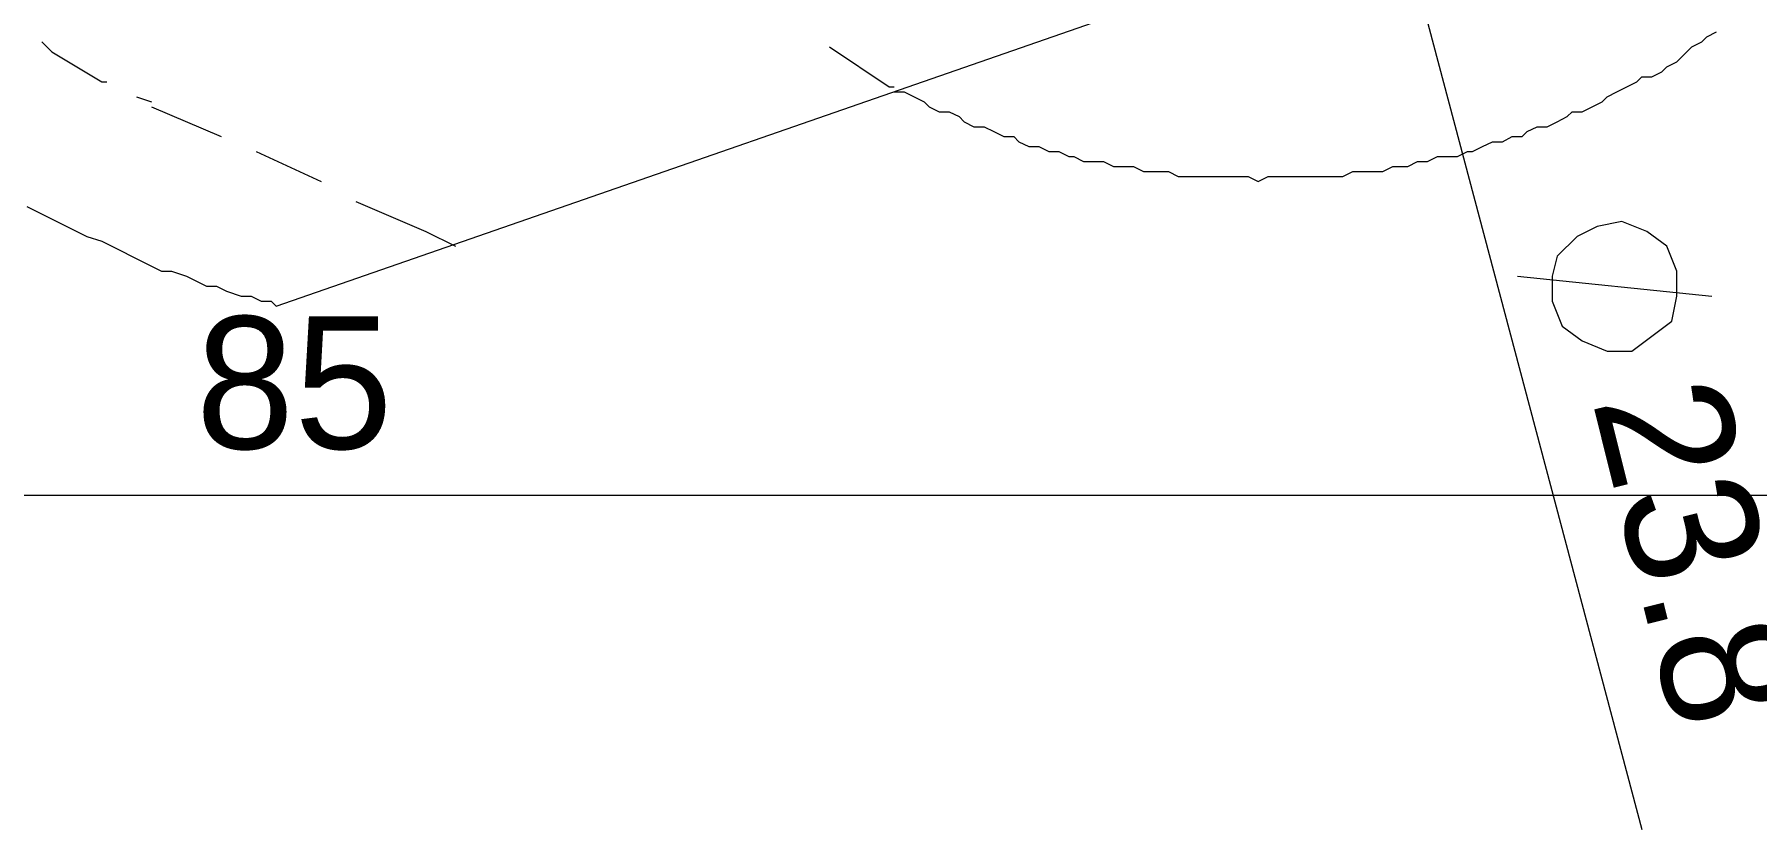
# Model space of a CAD drawing. Header units: millimetres. Extents: x 89051 to 218395, y -330386 to -125649.
# Drawn here: x 92696.8 to 92873.8, y -128574.3 to -128492.6 of the extents above; entities that cross this region are included whole.
import ezdxf

# ---------------------------------------------------------------- set-up
doc = ezdxf.new("R2010")
doc.units = ezdxf.units.MM
doc.header["$LTSCALE"] = 13
doc.layers.add('C00-00-00', color=7, linetype='Continuous')
doc.layers.add('铁心', color=3, linetype='Continuous', lineweight=0)
doc.styles.get("Standard").update_dxf_attribs({"font": 'gbenor.shx', "bigfont": 'gbcbig.shx'})

msp = doc.modelspace()

# ---------------------------------------------------------------- linework, layer by layer
at = {"layer": 'C00-00-00', "lineweight": 15}
for points in [[(92721.65, -128520.47), (92818.97, -128486.66)], [(92697.57, -128493.32), (92698.6, -128494.35)], [(92778.51, -128493.83), (92784.65, -128497.93)], [(92785.17, -128498.44), (92786.19, -128498.44), (92787.22, -128498.96), (92788.24, -128499.47), (92788.75, -128499.98), (92789.78, -128500.49), (92790.8, -128500.49), (92791.83, -128501), (92792.34, -128501.52), (92793.36, -128502.03), (92794.39, -128502.03), (92795.41, -128502.54), (92796.44, -128503.05), (92797.46, -128503.05), (92797.97, -128503.57), (92799, -128504.08), (92800.02, -128504.08), (92801.05, -128504.59), (92802.07, -128504.59), (92803.09, -128505.1), (92803.61, -128505.1), (92804.63, -128505.61), (92805.66, -128505.61), (92806.68, -128505.61), (92807.7, -128506.13), (92808.73, -128506.13), (92809.75, -128506.13), (92810.78, -128506.64), (92811.8, -128506.64), (92812.83, -128506.64), (92813.34, -128506.64), (92814.36, -128507.15), (92815.39, -128507.15), (92816.41, -128507.15), (92817.44, -128507.15), (92818.46, -128507.15), (92819.49, -128507.15), (92820.51, -128507.15), (92821.53, -128507.15), (92822.56, -128507.66), (92823.58, -128507.15), (92824.61, -128507.15), (92825.12, -128507.15), (92826.14, -128507.15), (92827.17, -128507.15), (92828.19, -128507.15), (92829.22, -128507.15), (92830.24, -128507.15), (92831.27, -128507.15), (92832.29, -128506.64), (92833.32, -128506.64), (92834.34, -128506.64), (92835.36, -128506.64), (92836.39, -128506.13), (92836.9, -128506.13), (92837.93, -128506.13), (92838.95, -128505.61), (92839.98, -128505.61), (92841, -128505.1), (92842.02, -128505.1), (92843.05, -128505.1), (92844.07, -128504.59), (92844.59, -128504.59), (92845.61, -128504.08), (92846.63, -128503.57), (92847.66, -128503.57), (92848.68, -128503.05), (92849.71, -128503.05), (92850.22, -128502.54), (92851.24, -128502.03), (92852.27, -128502.03), (92853.29, -128501.52), (92854.32, -128501), (92854.83, -128500.49), (92855.85, -128500.49), (92856.88, -128499.98), (92857.9, -128499.47), (92858.42, -128498.96), (92859.44, -128498.44), (92860.46, -128497.93), (92861.49, -128497.42), (92862, -128496.91), (92863.03, -128496.91), (92864.05, -128496.39), (92864.56, -128495.88), (92865.59, -128495.37), (92866.1, -128494.86), (92867.12, -128493.83), (92868.15, -128493.32), (92868.66, -128492.81), (92869.68, -128492.3)], [(92698.6, -128494.35), (92703.72, -128497.42)], [(92703.72, -128497.42), (92704.23, -128497.42)], [(92707.31, -128498.96), (92708.84, -128499.47)], [(92784.65, -128497.93), (92785.17, -128497.93)], [(92708.84, -128499.98), (92716.01, -128503.05)], [(92719.6, -128504.59), (92726.26, -128507.66)], [(92729.84, -128509.71), (92737.02, -128512.79)], [(92696.04, -128510.22), (92697.06, -128510.74), (92698.09, -128511.25), (92699.11, -128511.76), (92700.14, -128512.27), (92701.16, -128512.79), (92702.18, -128513.3), (92703.72, -128513.81), (92704.75, -128514.32), (92705.77, -128514.83), (92706.79, -128515.35), (92707.82, -128515.86), (92708.84, -128516.37), (92709.87, -128516.88), (92710.89, -128516.88), (92712.43, -128517.4), (92713.45, -128517.91), (92714.48, -128518.42), (92715.5, -128518.42), (92716.53, -128518.93), (92718.06, -128519.44), (92719.09, -128519.44), (92720.11, -128519.96), (92721.14, -128519.96), (92721.65, -128520.47)], [(92737.02, -128512.79), (92740.09, -128514.32)]]:
    msp.add_lwpolyline(points, dxfattribs=at)
at = {"layer": '铁心', "lineweight": 13}
for points in [[(92835.88, -128475.9), (92862, -128574.25)], [(92849.2, -128517.4), (92869.17, -128519.44)], [(92902.98, -128539.93), (92542.37, -128539.93)]]:
    msp.add_lwpolyline(points, dxfattribs=at)
msp.add_lwpolyline([(92860.98, -128525.08), (92863.03, -128523.54), (92865.07, -128522.01), (92865.59, -128519.44), (92865.59, -128516.88), (92864.56, -128514.32), (92862.51, -128512.79), (92859.95, -128511.76), (92857.39, -128512.27), (92855.34, -128513.3), (92853.29, -128515.35), (92852.78, -128517.4), (92852.78, -128519.96), (92853.81, -128522.52), (92855.85, -128524.05), (92858.42, -128525.08)], close=True, dxfattribs=at)

# ---------------------------------------------------------------- texts
at = {"layer": '铁心', "lineweight": 13, "insert": (92708.33, -128535.32), "char_height": 13.605, "attachment_point": 7}
msp.add_mtext('{\\fCenturyGothic|b0|i0|c0; 85 }', dxfattribs=at)
at = {"layer": '铁心', "lineweight": 13, "insert": (92870.08, -128526.91), "char_height": 13.6014, "attachment_point": 1, "rotation": 284}
msp.add_mtext('{\\fCenturyGothic|b0|i0|c0;23.8 }', dxfattribs=at)

doc.saveas('drawing.dxf')
